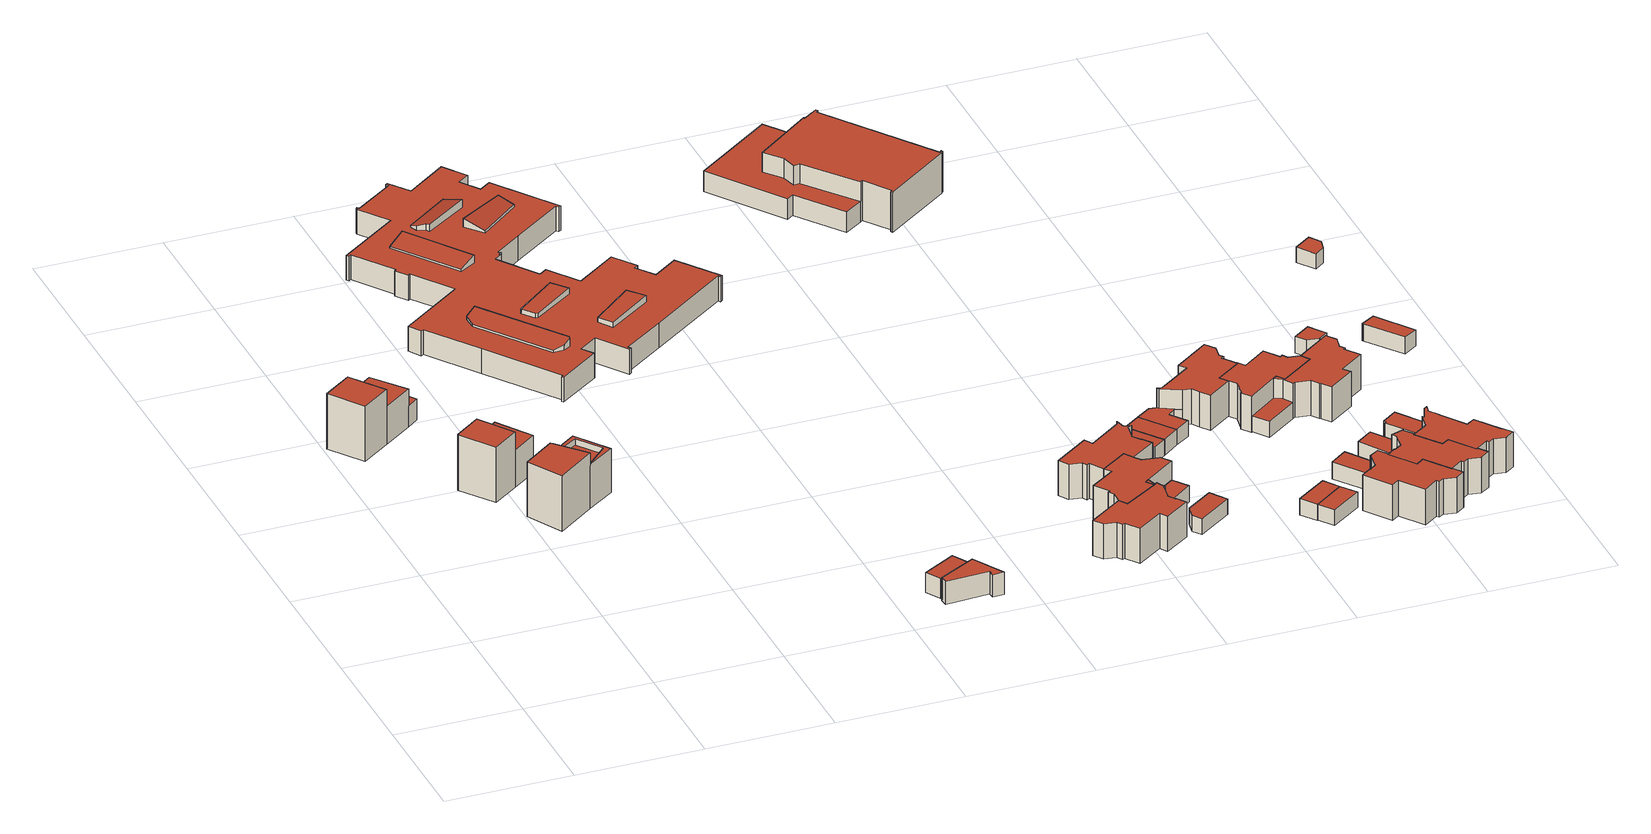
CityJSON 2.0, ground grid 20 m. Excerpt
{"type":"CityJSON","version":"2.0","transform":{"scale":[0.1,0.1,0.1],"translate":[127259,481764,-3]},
"CityObjects":{
"building1":{"type":"Building","attributes":{"b3_dak_type":"multiple horizontal","b3_h_dak_50p":3.71,"b3_h_dak_70p":6.5,"b3_h_dak_max":6.76,"b3_h_dak_min":0.67,"b3_h_maaiveld":-2.59,"b3_kas_warenhuis":false,"b3_mutatie_ahn3_ahn4":false,"b3_reconstructie_onvolledig":false,"b3_rmse_lod12":2.98,"b3_rmse_lod13":1.81,"b3_rmse_lod22":0.0615,"b3_val3dity_lod12":"[]","b3_val3dity_lod13":"[]","b3_val3dity_lod22":"[]","b3_volume_lod12":808.24,"b3_volume_lod13":720.87,"b3_volume_lod22":617.93,"geconstateerd":false,"oorspronkelijkbouwjaar":2018,"status":"Pand in gebruik"},"children":["building1-1"]},
"building1-1":{"type":"BuildingPart","parents":["building1"],"geometry":[{"type":"Solid","lod":"2.2","boundaries":[[[[0,1,2,3,4,5,6,7]],[[8,9,4,3,10]],[[11,2,1,12,13]],[[13,12,9,8]],[[14,7,6,15]],[[10,3,2,11]],[[16,0,7,14]],[[17,18,5,4,9]],[[15,6,5,18]],[[12,1,0,16,19]],[[19,16,18,17]],[[10,11,13,8]],[[18,16,14,15]],[[19,17,9,12]]]],"semantics":{"surfaces":[{"type":"GroundSurface"},{"type":"WallSurface","on_footprint_edge":true},{"type":"WallSurface","on_footprint_edge":false},{"type":"RoofSurface"}],"values":[[0,1,1,2,1,1,1,1,1,1,2,3,3,3]]}}]},
"building2":{"type":"Building","attributes":{"b3_dak_type":"multiple horizontal","b3_h_dak_50p":6.6,"b3_h_dak_70p":6.64,"b3_h_dak_max":6.81,"b3_h_dak_min":3.57,"b3_h_maaiveld":-2.54,"b3_kas_warenhuis":false,"b3_mutatie_ahn3_ahn4":false,"b3_reconstructie_onvolledig":false,"b3_rmse_lod12":1.99,"b3_rmse_lod13":1.99,"b3_rmse_lod22":0.0749,"b3_val3dity_lod12":"[]","b3_val3dity_lod13":"[]","b3_val3dity_lod22":"[]","b3_volume_lod12":595.3,"b3_volume_lod13":595.3,"b3_volume_lod22":503.72,"geconstateerd":false,"oorspronkelijkbouwjaar":2019,"status":"Pand in gebruik"},"children":["building2-1"]},
"building2-1":{"type":"BuildingPart","parents":["building2"],"geometry":[{"type":"Solid","lod":"2.2","boundaries":[[[[20,21,22,23,24,25,26,27]],[[28,27,26,29]],[[29,26,25,30]],[[31,21,20,32,33]],[[32,20,27,28]],[[33,32,30,34]],[[35,22,21,31]],[[36,23,22,35]],[[37,24,23,36]],[[34,30,25,24,37]],[[30,32,28,29]],[[34,37,36,35,31,33]]]],"semantics":{"surfaces":[{"type":"GroundSurface"},{"type":"WallSurface","on_footprint_edge":true},{"type":"WallSurface","on_footprint_edge":false},{"type":"RoofSurface"}],"values":[[0,1,1,1,1,2,1,1,1,1,3,3]]}}]},
"building3":{"type":"Building","attributes":{"b3_dak_type":"multiple horizontal","b3_h_dak_50p":6.58,"b3_h_dak_70p":6.62,"b3_h_dak_max":6.91,"b3_h_dak_min":3.63,"b3_h_maaiveld":-2.47,"b3_kas_warenhuis":false,"b3_mutatie_ahn3_ahn4":false,"b3_reconstructie_onvolledig":false,"b3_rmse_lod12":1.85,"b3_rmse_lod13":1.85,"b3_rmse_lod22":0.0744,"b3_val3dity_lod12":"[]","b3_val3dity_lod13":"[]","b3_val3dity_lod22":"[]","b3_volume_lod12":742.14,"b3_volume_lod13":742.14,"b3_volume_lod22":648.28,"geconstateerd":false,"oorspronkelijkbouwjaar":2019,"status":"Pand in gebruik"},"children":["building3-1"]},
"building3-1":{"type":"BuildingPart","parents":["building3"],"geometry":[{"type":"Solid","lod":"2.2","boundaries":[[[[38,39,40,41,42,43]],[[44,41,40,45]],[[46,47,48,49]],[[50,49,48,51,52,53]],[[54,38,43,55]],[[56,42,41,44]],[[55,43,42,56,57]],[[45,40,39,58]],[[59,58,39,38,54]],[[57,56,49,50]],[[52,51,60,61]],[[53,52,58,59]],[[62,63,47,46]],[[61,60,63,62]],[[61,62,46,49,56,44,45,58,52]],[[53,59,54,55,57,50]],[[63,60,51,48,47]]]],"semantics":{"surfaces":[{"type":"GroundSurface"},{"type":"WallSurface","on_footprint_edge":true},{"type":"WallSurface","on_footprint_edge":false},{"type":"RoofSurface"}],"values":[[0,1,2,2,1,1,1,1,1,2,2,2,2,2,3,3,3]]}}]},
"building4":{"type":"Building","attributes":{"b3_dak_type":"multiple horizontal","b3_h_dak_50p":0.6,"b3_h_dak_70p":0.61,"b3_h_dak_max":0.69,"b3_h_dak_min":0.35,"b3_h_maaiveld":-2.68,"b3_kas_warenhuis":false,"b3_mutatie_ahn3_ahn4":false,"b3_reconstructie_onvolledig":false,"b3_rmse_lod12":0.0374,"b3_rmse_lod13":0.0374,"b3_rmse_lod22":0.0347,"b3_val3dity_lod12":"[]","b3_val3dity_lod13":"[]","b3_val3dity_lod22":"[]","b3_volume_lod12":56.89,"b3_volume_lod13":56.89,"b3_volume_lod22":56.65,"geconstateerd":false,"oorspronkelijkbouwjaar":2014,"status":"Pand in gebruik"},"children":["building4-1"]},
"building4-1":{"type":"BuildingPart","parents":["building4"],"geometry":[{"type":"Solid","lod":"2.2","boundaries":[[[[64,65,66,67]],[[68,65,64,69]],[[69,64,67,70]],[[71,66,65,68]],[[70,67,66,71]],[[70,71,68,69]]]],"semantics":{"surfaces":[{"type":"GroundSurface"},{"type":"WallSurface","on_footprint_edge":true},{"type":"RoofSurface"}],"values":[[0,1,1,1,1,2]]}}]},
"building5":{"type":"Building","attributes":{"b3_dak_type":"multiple horizontal","b3_h_dak_50p":0.91,"b3_h_dak_70p":0.93,"b3_h_dak_max":1,"b3_h_dak_min":0.83,"b3_h_maaiveld":-2.78,"b3_kas_warenhuis":false,"b3_mutatie_ahn3_ahn4":false,"b3_reconstructie_onvolledig":false,"b3_rmse_lod12":0.036,"b3_rmse_lod13":0.036,"b3_rmse_lod22":0.0228,"b3_val3dity_lod12":"[]","b3_val3dity_lod13":"[]","b3_val3dity_lod22":"[]","b3_volume_lod12":85.39,"b3_volume_lod13":85.39,"b3_volume_lod22":85.1,"geconstateerd":false,"oorspronkelijkbouwjaar":2016,"status":"Pand in gebruik"},"children":["building5-1"]},
"building5-1":{"type":"BuildingPart","parents":["building5"],"geometry":[{"type":"Solid","lod":"2.2","boundaries":[[[[72,73,74,75,76,77]],[[78,73,72,79]],[[79,72,77,80]],[[81,74,73,78]],[[80,77,76,82]],[[82,76,75,83]],[[83,75,74,81]],[[83,81,78,79,80,82]]]],"semantics":{"surfaces":[{"type":"GroundSurface"},{"type":"WallSurface","on_footprint_edge":true},{"type":"RoofSurface"}],"values":[[0,1,1,1,1,1,1,2]]}}]},
"building6":{"type":"Building","attributes":{"b3_dak_type":"slanted","b3_h_dak_50p":1.16,"b3_h_dak_70p":1.3,"b3_h_dak_max":3.61,"b3_h_dak_min":0.95,"b3_h_maaiveld":-2.89,"b3_kas_warenhuis":false,"b3_mutatie_ahn3_ahn4":false,"b3_reconstructie_onvolledig":false,"b3_rmse_lod12":0.341,"b3_rmse_lod13":0.341,"b3_rmse_lod22":0.146,"b3_val3dity_lod12":"[]","b3_val3dity_lod13":"[]","b3_val3dity_lod22":"[]","b3_volume_lod12":5666.25,"b3_volume_lod13":5666.25,"b3_volume_lod22":5656.97,"geconstateerd":false,"oorspronkelijkbouwjaar":1976,"status":"Pand in gebruik"},"children":["building6-1"]},
"building6-1":{"type":"BuildingPart","parents":["building6"],"geometry":[{"type":"Solid","lod":"2.2","boundaries":[[[[84,85,86,87,88,89,90,91,92,93,94,95,96,97,98,99,100,101,102,103,104,105,106,107,108,109,110,111,112,113,114,115,116,117,118,119,120,121,122,123,124,125,126,127,128,129,130,131,132,133,134,135,136,137,138,139,140]],[[141,108,107,142]],[[142,107,106,143]],[[144,109,108,141]],[[143,106,105,145]],[[145,105,104,146]],[[147,132,131,148]],[[149,150,151,152]],[[146,104,103,153]],[[153,103,102,154]],[[155,101,100,156]],[[154,102,101,155]],[[157,158,159,160]],[[160,159,161,162]],[[156,100,99,163]],[[164,98,97,165]],[[163,99,98,164]],[[165,97,96,166]],[[166,96,95,167]],[[168,169,170,171]],[[167,95,94,172]],[[172,94,93,173]],[[174,175,176,177]],[[178,89,88,179]],[[180,90,89,178]],[[162,161,181,182]],[[183,92,91,184]],[[179,88,87,185]],[[185,87,86,186]],[[187,85,84,188]],[[186,86,85,187]],[[189,190,191,192]],[[188,84,140,193]],[[193,140,139,194]],[[194,139,138,195]],[[184,91,90,180]],[[196,134,133,197]],[[198,199,200,201]],[[202,121,120,203]],[[204,125,124,205]],[[197,133,132,147]],[[206,129,128,207]],[[207,128,127,208]],[[182,181,209,210]],[[208,127,126,211]],[[212,122,121,202]],[[205,124,123,213]],[[213,123,122,212]],[[214,119,118,215]],[[203,120,119,214]],[[216,217,218,219]],[[220,221,217,216]],[[222,117,116,223]],[[215,118,117,222]],[[224,115,114,225]],[[223,116,115,224]],[[226,111,110,227]],[[228,112,111,226]],[[225,114,113,229]],[[229,113,112,228]],[[152,151,169,168]],[[192,191,230,231]],[[227,110,109,144]],[[173,93,92,183]],[[232,130,129,206]],[[210,209,233,234]],[[235,236,237,238]],[[201,200,236,235]],[[219,218,239,240]],[[240,239,221,220]],[[241,242,190,189]],[[171,170,150,149]],[[243,244,245,246]],[[247,137,136,248]],[[177,176,249,250]],[[148,131,130,232]],[[251,252,253,254]],[[211,126,125,204]],[[250,249,252,251]],[[238,237,255,256]],[[234,233,158,157]],[[231,230,242,241]],[[195,138,137,247]],[[256,255,199,198]],[[246,245,175,174]],[[257,135,134,196]],[[248,136,135,257]],[[254,253,244,243]],[[240,220,216,219]],[[171,149,152,168]],[[234,157,160,162,182,210]],[[231,241,189,192]],[[256,198,201,235,238]],[[248,257,196,197,147,148,232,206,207,208,211,204,205,213,212,202,203,214,215,222,223,224,225,229,228,226,227,144,141,142,143,145,146,153,154,155,156,163,164,165,166,167,172,173,183,184,180,178,179,185,186,187,188,193,194,195,247],[159,158,233,209,181,161],[150,170,169,151],[242,230,191,190],[218,217,221,239],[237,236,200,199,255],[244,253,252,249,176,175,245]],[[254,243,246,174,177,250,251]]]],"semantics":{"surfaces":[{"type":"GroundSurface"},{"type":"WallSurface","on_footprint_edge":true},{"type":"WallSurface","on_footprint_edge":false},{"type":"RoofSurface"}],"values":[[0,1,1,1,1,1,1,2,1,1,1,1,2,2,1,1,1,1,1,2,1,1,2,1,1,2,1,1,1,1,1,2,1,1,1,1,1,2,1,1,1,1,1,2,1,1,1,1,1,1,2,2,1,1,1,1,1,1,1,1,2,2,1,1,1,2,2,2,2,2,2,2,2,1,2,1,2,1,2,2,2,2,1,2,2,1,1,2,3,3,3,3,3,3,3]]}}]},
"building7":{"type":"Building","attributes":{"b3_dak_type":"multiple horizontal","b3_h_dak_50p":2.97,"b3_h_dak_70p":2.99,"b3_h_dak_max":3.91,"b3_h_dak_min":-0.29,"b3_h_maaiveld":-2.81,"b3_kas_warenhuis":false,"b3_mutatie_ahn3_ahn4":false,"b3_reconstructie_onvolledig":false,"b3_rmse_lod12":1.39,"b3_rmse_lod13":0.0896,"b3_rmse_lod22":0.0899,"b3_val3dity_lod12":"[]","b3_val3dity_lod13":"[]","b3_val3dity_lod22":"[]","b3_volume_lod12":560.81,"b3_volume_lod13":501.48,"b3_volume_lod22":500.86,"geconstateerd":false,"oorspronkelijkbouwjaar":1978,"status":"Pand in gebruik"},"children":["building7-1"]},
"building7-1":{"type":"BuildingPart","parents":["building7"],"geometry":[{"type":"Solid","lod":"2.2","boundaries":[[[[258,259,260,261,262,263,264,265,266,267,268,269,270,271,272,273,274,275,276,277,278]],[[279,280,281,282]],[[283,284,280,279]],[[285,261,260,286]],[[287,265,264,288]],[[288,264,263,289]],[[290,259,258,291,292]],[[293,278,277,294]],[[295,274,273,296]],[[297,275,274,295]],[[286,260,259,290]],[[296,273,272,298]],[[299,270,269,300]],[[301,271,270,299]],[[282,281,276,275,297]],[[298,272,271,301]],[[302,268,267,303]],[[300,269,268,302]],[[304,266,265,287]],[[303,267,266,304]],[[289,263,262,305]],[[305,262,261,285]],[[294,277,276,281]],[[291,258,278,293]],[[292,291,284,283]],[[292,283,279,282,297,295,296,298,301,299,300,302,303,304,287,288,289,305,285,286,290]],[[284,291,293,294,281,280]]]],"semantics":{"surfaces":[{"type":"GroundSurface"},{"type":"WallSurface","on_footprint_edge":false},{"type":"WallSurface","on_footprint_edge":true},{"type":"RoofSurface"}],"values":[[0,1,1,2,2,2,2,2,2,2,2,2,2,2,2,2,2,2,2,2,2,2,2,2,1,3,3]]}}]},
"building8":{"type":"Building","attributes":{"b3_dak_type":"multiple horizontal","b3_h_dak_50p":2.97,"b3_h_dak_70p":2.99,"b3_h_dak_max":3.89,"b3_h_dak_min":-0.21,"b3_h_maaiveld":-2.8,"b3_kas_warenhuis":false,"b3_mutatie_ahn3_ahn4":false,"b3_reconstructie_onvolledig":false,"b3_rmse_lod12":0.454,"b3_rmse_lod13":0.454,"b3_rmse_lod22":0.452,"b3_val3dity_lod12":"[]","b3_val3dity_lod13":"[]","b3_val3dity_lod22":"[]","b3_volume_lod12":456.31,"b3_volume_lod13":456.31,"b3_volume_lod22":455.76,"geconstateerd":false,"oorspronkelijkbouwjaar":1978,"status":"Pand in gebruik"},"children":["building8-1"]},
"building8-1":{"type":"BuildingPart","parents":["building8"],"geometry":[{"type":"Solid","lod":"2.2","boundaries":[[[[274,273,272,306,307,308,309,310,311,312,313,314,315,316,277,275]],[[317,307,306,318]],[[319,308,307,317]],[[320,316,315,321]],[[321,315,314,322]],[[323,313,312,324]],[[322,314,313,323]],[[325,311,310,326]],[[324,312,311,325]],[[327,309,308,319]],[[326,310,309,327]],[[296,273,274,295]],[[295,274,275,297]],[[298,272,273,296]],[[318,306,272,298]],[[297,275,277,328]],[[328,277,316,320]],[[328,320,321,322,323,324,325,326,327,319,317,318,298,296,295,297]]]],"semantics":{"surfaces":[{"type":"GroundSurface"},{"type":"WallSurface","on_footprint_edge":true},{"type":"RoofSurface"}],"values":[[0,1,1,1,1,1,1,1,1,1,1,1,1,1,1,1,1,2]]}}]},
"building9":{"type":"Building","attributes":{"b3_dak_type":"multiple horizontal","b3_h_dak_50p":2.92,"b3_h_dak_70p":2.95,"b3_h_dak_max":3.92,"b3_h_dak_min":-0.26,"b3_h_maaiveld":-2.81,"b3_kas_warenhuis":false,"b3_mutatie_ahn3_ahn4":false,"b3_reconstructie_onvolledig":false,"b3_rmse_lod12":1.52,"b3_rmse_lod13":0.112,"b3_rmse_lod22":0.112,"b3_val3dity_lod12":"[]","b3_val3dity_lod13":"[]","b3_val3dity_lod22":"[]","b3_volume_lod12":584.38,"b3_volume_lod13":516.29,"b3_volume_lod22":516.01,"geconstateerd":false,"oorspronkelijkbouwjaar":1978,"status":"Pand in gebruik"},"children":["building9-1"]},
"building9-1":{"type":"BuildingPart","parents":["building9"],"geometry":[{"type":"Solid","lod":"2.2","boundaries":[[[[329,330,331,332,333,334,313,312,311,335,336,337,338,339,340,341,342,343,344,345,346,347,348,349,350]],[[351,345,344,352]],[[353,334,333,354]],[[355,339,338,356]],[[356,338,337,357]],[[358,359,360,361]],[[362,346,345,351]],[[352,344,343,363]],[[361,360,363,364]],[[365,342,341,366]],[[366,341,340,367]],[[367,340,339,355]],[[357,337,336,368]],[[368,336,335,369]],[[369,335,311,325]],[[325,311,312,370]],[[370,312,313,371]],[[371,313,334,353]],[[354,333,332,372]],[[373,347,346,362]],[[374,350,349,375]],[[376,329,350,374]],[[372,332,331,377]],[[364,363,343,342,365]],[[378,348,347,373]],[[375,349,348,378]],[[377,331,330,379]],[[380,376,359,358]],[[379,330,329,376,380]],[[359,376,374,375,378,373,362,351,352,363,360]],[[379,380,358,361,364,365,366,367,355,356,357,368,369,325,370,371,353,354,372,377]]]],"semantics":{"surfaces":[{"type":"GroundSurface"},{"type":"WallSurface","on_footprint_edge":true},{"type":"WallSurface","on_footprint_edge":false},{"type":"RoofSurface"}],"values":[[0,1,1,1,1,2,1,1,2,1,1,1,1,1,1,1,1,1,1,1,1,1,1,1,1,1,1,2,1,3,3]]}}]},
"building10":{"type":"Building","attributes":{"b3_dak_type":"multiple horizontal","b3_h_dak_50p":-0.2,"b3_h_dak_70p":-0.18,"b3_h_dak_max":-0.05,"b3_h_dak_min":-0.35,"b3_h_maaiveld":-2.84,"b3_kas_warenhuis":false,"b3_mutatie_ahn3_ahn4":false,"b3_reconstructie_onvolledig":false,"b3_rmse_lod12":0.0412,"b3_rmse_lod13":0.0412,"b3_rmse_lod22":0.0384,"b3_val3dity_lod12":"[]","b3_val3dity_lod13":"[]","b3_val3dity_lod22":"[]","b3_volume_lod12":53.79,"b3_volume_lod13":53.79,"b3_volume_lod22":53.63,"geconstateerd":false,"oorspronkelijkbouwjaar":1978,"status":"Pand in gebruik"},"children":["building10-1"]},
"building10-1":{"type":"BuildingPart","parents":["building10"],"geometry":[{"type":"Solid","lod":"2.2","boundaries":[[[[381,382,383,384,385]],[[386,382,381,387]],[[387,381,385,388]],[[389,383,382,386]],[[390,384,383,389]],[[388,385,384,390]],[[388,390,389,386,387]]]],"semantics":{"surfaces":[{"type":"GroundSurface"},{"type":"WallSurface","on_footprint_edge":true},{"type":"RoofSurface"}],"values":[[0,1,1,1,1,1,2]]}}]},
"building11":{"type":"Building","attributes":{"b3_dak_type":"multiple horizontal","b3_h_dak_50p":-0.18,"b3_h_dak_70p":-0.17,"b3_h_dak_max":-0.02,"b3_h_dak_min":-0.23,"b3_h_maaiveld":-2.83,"b3_kas_warenhuis":false,"b3_mutatie_ahn3_ahn4":false,"b3_reconstructie_onvolledig":false,"b3_rmse_lod12":0.031,"b3_rmse_lod13":0.031,"b3_rmse_lod22":0.0304,"b3_val3dity_lod12":"[]","b3_val3dity_lod13":"[]","b3_val3dity_lod22":"[]","b3_volume_lod12":58.69,"b3_volume_lod13":58.69,"b3_volume_lod22":58.63,"geconstateerd":false,"oorspronkelijkbouwjaar":1978,"status":"Pand in gebruik"},"children":["building11-1"]},
"building11-1":{"type":"BuildingPart","parents":["building11"],"geometry":[{"type":"Solid","lod":"2.2","boundaries":[[[[391,346,345,392]],[[362,346,391,393]],[[393,391,392,394]],[[351,345,346,362]],[[394,392,345,351]],[[394,351,362,393]]]],"semantics":{"surfaces":[{"type":"GroundSurface"},{"type":"WallSurface","on_footprint_edge":true},{"type":"RoofSurface"}],"values":[[0,1,1,1,1,2]]}}]},
"building12":{"type":"Building","attributes":{"b3_dak_type":"multiple horizontal","b3_h_dak_50p":3.82,"b3_h_dak_70p":3.87,"b3_h_dak_max":4.89,"b3_h_dak_min":0.35,"b3_h_maaiveld":-2.83,"b3_kas_warenhuis":false,"b3_mutatie_ahn3_ahn4":false,"b3_reconstructie_onvolledig":false,"b3_rmse_lod12":1.99,"b3_rmse_lod13":0.0722,"b3_rmse_lod22":0.0671,"b3_val3dity_lod12":"[]","b3_val3dity_lod13":"[]","b3_val3dity_lod22":"[]","b3_volume_lod12":3089.29,"b3_volume_lod13":2531.58,"b3_volume_lod22":2521.75,"geconstateerd":false,"oorspronkelijkbouwjaar":1976,"status":"Pand in gebruik"},"children":["building12-1"]},
"building12-1":{"type":"BuildingPart","parents":["building12"],"geometry":[{"type":"Solid","lod":"2.2","boundaries":[[[[395,396,397,398,399,400,401,402,403,404,405,406,407,408,409,410,411,412,413,414,415]],[[416,398,397,417]],[[418,399,398,416]],[[417,397,396,419]],[[420,415,414,421]],[[422,412,411,423]],[[421,414,413,424]],[[425,395,415,420,426]],[[426,420,427,428]],[[424,413,412,422]],[[428,427,429,430]],[[423,411,410,431]],[[432,433,434,435]],[[435,434,409,408,436]],[[436,408,407,437]],[[437,407,406,438]],[[439,400,399,418]],[[438,406,405,440]],[[440,405,404,441]],[[442,403,402,443]],[[444,401,400,439]],[[431,410,409,434]],[[443,402,401,444]],[[445,446,433,432]],[[430,429,446,445]],[[441,404,403,442]],[[419,396,395,425]],[[446,429,427,420,421,424,422,423,431,434,433]],[[419,425,426,428,430,445,432,435,436,437,438,440,441,442,443,444,439,418,416,417]]]],"semantics":{"surfaces":[{"type":"GroundSurface"},{"type":"WallSurface","on_footprint_edge":true},{"type":"WallSurface","on_footprint_edge":false},{"type":"RoofSurface"}],"values":[[0,1,1,1,1,1,1,1,2,1,2,1,2,1,1,1,1,1,1,1,1,1,1,2,2,1,1,3,3]]}}]},
"building13":{"type":"Building","attributes":{"b3_dak_type":"multiple horizontal","b3_h_dak_50p":-0.19,"b3_h_dak_70p":-0.18,"b3_h_dak_max":0,"b3_h_dak_min":-0.28,"b3_h_maaiveld":-2.87,"b3_kas_warenhuis":false,"b3_mutatie_ahn3_ahn4":false,"b3_reconstructie_onvolledig":false,"b3_rmse_lod12":0.042,"b3_rmse_lod13":0.042,"b3_rmse_lod22":0.0404,"b3_val3dity_lod12":"[]","b3_val3dity_lod13":"[]","b3_val3dity_lod22":"[]","b3_volume_lod12":48.15,"b3_volume_lod13":48.15,"b3_volume_lod22":48.1,"geconstateerd":false,"oorspronkelijkbouwjaar":1978,"status":"Pand in gebruik"},"children":["building13-1"]},
"building13-1":{"type":"BuildingPart","parents":["building13"],"geometry":[{"type":"Solid","lod":"2.2","boundaries":[[[[447,448,449,450]],[[451,448,447,452]],[[453,449,448,451]],[[452,447,450,454]],[[454,450,449,453]],[[454,453,451,452]]]],"semantics":{"surfaces":[{"type":"GroundSurface"},{"type":"WallSurface","on_footprint_edge":true},{"type":"RoofSurface"}],"values":[[0,1,1,1,1,2]]}}]},
"building14":{"type":"Building","attributes":{"b3_dak_type":"multiple horizontal","b3_h_dak_50p":-0.2,"b3_h_dak_70p":-0.19,"b3_h_dak_max":-0.06,"b3_h_dak_min":-0.26,"b3_h_maaiveld":-2.83,"b3_kas_warenhuis":false,"b3_mutatie_ahn3_ahn4":false,"b3_reconstructie_onvolledig":false,"b3_rmse_lod12":0.03,"b3_rmse_lod13":0.03,"b3_rmse_lod22":0.0295,"b3_val3dity_lod12":"[]","b3_val3dity_lod13":"[]","b3_val3dity_lod22":"[]","b3_volume_lod12":47.64,"b3_volume_lod13":47.64,"b3_volume_lod22":47.57,"geconstateerd":false,"oorspronkelijkbouwjaar":1978,"status":"Pand in gebruik"},"children":["building14-1"]},
"building14-1":{"type":"BuildingPart","parents":["building14"],"geometry":[{"type":"Solid","lod":"2.2","boundaries":[[[[455,456,457,458]],[[453,456,455,459]],[[459,455,458,460]],[[451,457,456,453]],[[460,458,457,451]],[[460,451,453,459]]]],"semantics":{"surfaces":[{"type":"GroundSurface"},{"type":"WallSurface","on_footprint_edge":true},{"type":"RoofSurface"}],"values":[[0,1,1,1,1,2]]}}]},
"building15":{"type":"Building","attributes":{"b3_dak_type":"multiple horizontal","b3_h_dak_50p":2.96,"b3_h_dak_70p":2.98,"b3_h_dak_max":4.04,"b3_h_dak_min":-0.25,"b3_h_maaiveld":-2.82,"b3_kas_warenhuis":false,"b3_mutatie_ahn3_ahn4":false,"b3_reconstructie_onvolledig":false,"b3_rmse_lod12":1.48,"b3_rmse_lod13":0.0991,"b3_rmse_lod22":0.0991,"b3_val3dity_lod12":"[]","b3_val3dity_lod13":"[]","b3_val3dity_lod22":"[]","b3_volume_lod12":585.95,"b3_volume_lod13":513.86,"b3_volume_lod22":513.02,"geconstateerd":false,"oorspronkelijkbouwjaar":1978,"status":"Pand in gebruik"},"children":["building15-1"]},
"building15-1":{"type":"BuildingPart","parents":["building15"],"geometry":[{"type":"Solid","lod":"2.2","boundaries":[[[[392,461,462,463,464,465,466,467,468,469,470,471,472,473,474,475,476,477,478,479,480,481,482,483,391]],[[484,475,474,485]],[[486,461,392,394]],[[487,469,468,488]],[[489,470,469,487]],[[490,479,478,491]],[[491,478,477,492]],[[492,477,476,493]],[[494,483,482,495]],[[493,476,475,484]],[[496,465,464,497]],[[498,473,472,499]],[[499,472,471,500]],[[500,471,470,489]],[[501,467,466,502]],[[488,468,467,501]],[[502,466,465,496]],[[497,464,463,503]],[[504,462,461,486]],[[394,392,391,393]],[[393,391,483,494]],[[505,506,480,479,490]],[[485,474,473,498]],[[507,481,480,506]],[[495,482,481,507]],[[508,504,509,510]],[[503,463,462,504,508]],[[510,509,506,505]],[[510,505,490,491,492,493,484,485,498,499,500,489,487,488,501,502,496,497,503,508]],[[506,509,504,486,394,393,494,495,507]]]],"semantics":{"surfaces":[{"type":"GroundSurface"},{"type":"WallSurface","on_footprint_edge":true},{"type":"WallSurface","on_footprint_edge":false},{"type":"RoofSurface"}],"values":[[0,1,1,1,1,1,1,1,1,1,1,1,1,1,1,1,1,1,1,1,1,1,1,1,1,2,1,2,3,3]]}}]},
"building16":{"type":"Building","attributes":{"b3_dak_type":"multiple horizontal","b3_h_dak_50p":2.97,"b3_h_dak_70p":2.99,"b3_h_dak_max":3.87,"b3_h_dak_min":-0.18,"b3_h_maaiveld":-2.87,"b3_kas_warenhuis":false,"b3_mutatie_ahn3_ahn4":false,"b3_reconstructie_onvolledig":false,"b3_rmse_lod12":1.39,"b3_rmse_lod13":0.105,"b3_rmse_lod22":0.105,"b3_val3dity_lod12":"[]","b3_val3dity_lod13":"[]","b3_val3dity_lod22":"[]","b3_volume_lod12":574.79,"b3_volume_lod13":511.79,"b3_volume_lod22":511,"geconstateerd":false,"oorspronkelijkbouwjaar":1978,"status":"Pand in gebruik"},"children":["building16-1"]},
"building16-1":{"type":"BuildingPart","parents":["building16"],"geometry":[{"type":"Solid","lod":"2.2","boundaries":[[[[511,512,513,514,515,516,517,518,519,520,521,522,523,524,525,526,527,528,529,530,531,532,533,534,535]],[[536,524,523,537]],[[538,525,524,536]],[[539,540,534,533,541]],[[541,533,532,542]],[[543,512,511,544]],[[544,511,535,545]],[[542,532,531,546]],[[546,531,530,547]],[[547,530,529,548]],[[549,550,540,539]],[[551,528,527,552]],[[548,529,528,551]],[[537,523,522,553]],[[554,526,525,538]],[[552,527,526,554]],[[555,516,515,556]],[[557,521,520,558]],[[558,520,519,559]],[[553,522,521,557]],[[559,519,518,560]],[[560,518,517,561]],[[561,517,516,555]],[[545,535,534,540]],[[550,514,513,562]],[[556,515,514,550,549]],[[562,513,512,543]],[[556,549,539,541,542,546,547,548,551,552,554,538,536,537,553,557,558,559,560,561,555]],[[562,543,544,545,540,550]]]],"semantics":{"surfaces":[{"type":"GroundSurface"},{"type":"WallSurface","on_footprint_edge":true},{"type":"WallSurface","on_footprint_edge":false},{"type":"RoofSurface"}],"values":[[0,1,1,1,1,1,1,1,1,1,2,1,1,1,1,1,1,1,1,1,1,1,1,1,1,1,1,3,3]]}}]},
"building17":{"type":"Building","attributes":{"b3_dak_type":"multiple horizontal","b3_h_dak_50p":2.98,"b3_h_dak_70p":2.99,"b3_h_dak_max":3.87,"b3_h_dak_min":2.88,"b3_h_maaiveld":-2.86,"b3_kas_warenhuis":false,"b3_mutatie_ahn3_ahn4":false,"b3_reconstructie_onvolledig":false,"b3_rmse_lod12":0.103,"b3_rmse_lod13":0.103,"b3_rmse_lod22":0.103,"b3_val3dity_lod12":"[]","b3_val3dity_lod13":"[]","b3_val3dity_lod22":"[]","b3_volume_lod12":442.96,"b3_volume_lod13":442.96,"b3_volume_lod22":442.37,"geconstateerd":false,"oorspronkelijkbouwjaar":1978,"status":"Pand in gebruik"},"children":["building17-1"]},
"building17-1":{"type":"BuildingPart","parents":["building17"],"geometry":[{"type":"Solid","lod":"2.2","boundaries":[[[[563,564,565,566,567,568,569,570,571,572,573,574,575,576,577]],[[485,563,577,578]],[[579,576,575,580]],[[578,577,576,579]],[[580,575,574,581]],[[582,571,570,583]],[[583,570,569,584]],[[581,574,573,585]],[[586,572,571,582]],[[585,573,572,586]],[[584,569,568,587]],[[587,568,567,588]],[[588,567,566,589]],[[589,566,565,590]],[[590,565,564,498]],[[498,564,563,485]],[[498,485,578,579,580,581,585,586,582,583,584,587,588,589,590]]]],"semantics":{"surfaces":[{"type":"GroundSurface"},{"type":"WallSurface","on_footprint_edge":true},{"type":"RoofSurface"}],"values":[[0,1,1,1,1,1,1,1,1,1,1,1,1,1,1,1,2]]}}]},
"building18":{"type":"Building","attributes":{"b3_dak_type":"multiple horizontal","b3_h_dak_50p":2.96,"b3_h_dak_70p":2.98,"b3_h_dak_max":3.89,"b3_h_dak_min":-0.26,"b3_h_maaiveld":-2.83,"b3_kas_warenhuis":false,"b3_mutatie_ahn3_ahn4":false,"b3_reconstructie_onvolledig":false,"b3_rmse_lod12":1.4,"b3_rmse_lod13":0.168,"b3_rmse_lod22":0.169,"b3_val3dity_lod12":"[]","b3_val3dity_lod13":"[]","b3_val3dity_lod22":"[]","b3_volume_lod12":572.98,"b3_volume_lod13":512.14,"b3_volume_lod22":511.59,"geconstateerd":false,"oorspronkelijkbouwjaar":1978,"status":"Pand in gebruik"},"children":["building18-1"]},
"building18-1":{"type":"BuildingPart","parents":["building18"],"geometry":[{"type":"Solid","lod":"2.2","boundaries":[[[[591,592,593,594,595,596,597,598,599,600,601,602,603,604,605,606,607,608,609,610,611]],[[612,609,608,613]],[[613,608,607,614]],[[615,616,611,610,617]],[[617,610,609,612]],[[614,607,606,618]],[[618,606,605,619]],[[619,605,604,620]],[[583,597,596,582]],[[620,604,603,621]],[[621,603,602,622]],[[622,602,601,623]],[[623,601,600,624]],[[624,600,599,625]],[[625,599,598,626]],[[626,598,597,583]],[[582,596,595,586]],[[586,595,594,585]],[[627,592,591,628]],[[629,593,592,627]],[[628,591,611,616]],[[630,629,631,632]],[[585,594,593,629,630]],[[632,631,616,615]],[[632,615,617,612,613,614,618,619,620,621,622,623,624,625,626,583,582,586,585,630]],[[616,631,629,627,628]]]],"semantics":{"surfaces":[{"type":"GroundSurface"},{"type":"WallSurface","on_footprint_edge":true},{"type":"WallSurface","on_footprint_edge":false},{"type":"RoofSurface"}],"values":[[0,1,1,1,1,1,1,1,1,1,1,1,1,1,1,1,1,1,1,1,1,2,1,2,3,3]]}}]},
"building19":{"type":"Building","attributes":{"b3_dak_type":"multiple horizontal","b3_h_dak_50p":2.97,"b3_h_dak_70p":2.99,"b3_h_dak_max":3.89,"b3_h_dak_min":-0.22,"b3_h_maaiveld":-2.86,"b3_kas_warenhuis":false,"b3_mutatie_ahn3_ahn4":false,"b3_reconstructie_onvolledig":false,"b3_rmse_lod12":1.41,"b3_rmse_lod13":0.107,"b3_rmse_lod22":0.107,"b3_val3dity_lod12":"[]","b3_val3dity_lod13":"[]","b3_val3dity_lod22":"[]","b3_volume_lod12":563.23,"b3_volume_lod13":501.53,"b3_volume_lod22":500.66,"geconstateerd":false,"oorspronkelijkbouwjaar":1978,"status":"Pand in gebruik"},"children":["building19-1"]},
"building19-1":{"type":"BuildingPart","parents":["building19"],"geometry":[{"type":"Solid","lod":"2.2","boundaries":[[[[633,634,635,636,637,638,639,640,641,642,643,644,645,646,647,519,518,517,516,648,649,650,651,652,653]],[[654,646,645,655]],[[656,647,646,654]],[[657,658,652,651,659]],[[659,651,650,660]],[[661,634,633,662]],[[662,633,653,663]],[[561,517,518,560]],[[660,650,649,664]],[[664,649,648,665]],[[665,648,516,555]],[[555,516,517,561]],[[655,645,644,666]],[[559,519,647,656]],[[560,518,519,559]],[[667,638,637,668]],[[669,643,642,670]],[[670,642,641,671]],[[666,644,643,669]],[[671,641,640,672]],[[672,640,639,673]],[[673,639,638,667]],[[674,675,658,657]],[[663,653,652,658]],[[676,636,635,675,674]],[[668,637,636,676]],[[675,635,634,661]],[[668,676,674,657,659,660,664,665,555,561,560,559,656,654,655,666,669,670,671,672,673,667]],[[675,661,662,663,658]]]],"semantics":{"surfaces":[{"type":"GroundSurface"},{"type":"WallSurface","on_footprint_edge":true},{"type":"WallSurface","on_footprint_edge":false},{"type":"RoofSurface"}],"values":[[0,1,1,1,1,1,1,1,1,1,1,1,1,1,1,1,1,1,1,1,1,1,2,1,1,1,1,3,3]]}}]},
"building20":{"type":"Building","attributes":{"b3_dak_type":"multiple horizontal","b3_h_dak_50p":2.97,"b3_h_dak_70p":2.99,"b3_h_dak_max":4.16,"b3_h_dak_min":-0.22,"b3_h_maaiveld":-2.82,"b3_kas_warenhuis":false,"b3_mutatie_ahn3_ahn4":false,"b3_reconstructie_onvolledig":false,"b3_rmse_lod12":1.44,"b3_rmse_lod13":0.101,"b3_rmse_lod22":0.101,"b3_val3dity_lod12":"[]","b3_val3dity_lod13":"[]","b3_val3dity_lod22":"[]","b3_volume_lod12":552.37,"b3_volume_lod13":491.24,"b3_volume_lod22":490.41,"geconstateerd":false,"oorspronkelijkbouwjaar":1978,"status":"Pand in gebruik"},"children":["building20-1"]},
"building20-1":{"type":"BuildingPart","parents":["building20"],"geometry":[{"type":"Solid","lod":"2.2","boundaries":[[[[677,678,679,680,681,682,683,684,685,686,687,688,689,690,691,692,693,694,695,696,697,698,699,700,701,702]],[[703,690,689,704]],[[705,691,690,703]],[[706,700,699,707]],[[708,701,700,706]],[[709,702,701,708]],[[673,694,693,672]],[[710,698,697,711]],[[711,697,696,712]],[[712,696,695,667]],[[667,695,694,673]],[[704,689,688,713]],[[671,692,691,705]],[[672,693,692,671]],[[714,681,680,715]],[[716,682,681,714]],[[717,687,686,718]],[[718,686,685,719]],[[713,688,687,717]],[[719,685,684,720]],[[720,684,683,721]],[[721,683,682,716]],[[722,723,707,724]],[[725,726,727,728]],[[715,680,679,726,725]],[[729,678,677,730]],[[726,679,678,729]],[[730,677,702,709]],[[724,707,699,698,710]],[[728,727,723,722]],[[723,727,726,729,730,709,708,706,707]],[[728,722,724,710,711,712,667,673,672,671,705,703,704,713,717,718,719,720,721,716,714,715,725]]]],"semantics":{"surfaces":[{"type":"GroundSurface"},{"type":"WallSurface","on_footprint_edge":true},{"type":"WallSurface","on_footprint_edge":false},{"type":"RoofSurface"}],"values":[[0,1,1,1,1,1,1,1,1,1,1,1,1,1,1,1,1,1,1,1,1,1,2,2,1,1,1,1,1,2,3,3]]}}]},
"building21":{"type":"Building","attributes":{"b3_dak_type":"multiple horizontal","b3_h_dak_50p":-0.2,"b3_h_dak_70p":-0.18,"b3_h_dak_max":-0.05,"b3_h_dak_min":-0.37,"b3_h_maaiveld":-2.86,"b3_kas_warenhuis":false,"b3_mutatie_ahn3_ahn4":false,"b3_reconstructie_onvolledig":false,"b3_rmse_lod12":0.0463,"b3_rmse_lod13":0.0463,"b3_rmse_lod22":0.0457,"b3_val3dity_lod12":"[]","b3_val3dity_lod13":"[]","b3_val3dity_lod22":"[]","b3_volume_lod12":25.71,"b3_volume_lod13":25.71,"b3_volume_lod22":25.7,"geconstateerd":false,"oorspronkelijkbouwjaar":1978,"status":"Pand in gebruik"},"children":["building21-1"]},
"building21-1":{"type":"BuildingPart","parents":["building21"],"geometry":[{"type":"Solid","lod":"2.2","boundaries":[[[[731,732,733,734,735,736]],[[737,732,731,738]],[[739,733,732,737]],[[740,734,733,739]],[[738,731,736,741]],[[741,736,735,742]],[[742,735,734,740]],[[742,740,739,737,738,741]]]],"semantics":{"surfaces":[{"type":"GroundSurface"},{"type":"WallSurface","on_footprint_edge":true},{"type":"RoofSurface"}],"values":[[0,1,1,1,1,1,1,2]]}}]},
"building22":{"type":"Building","attributes":{"b3_dak_type":"multiple horizontal","b3_h_dak_50p":-0.06,"b3_h_dak_70p":-0.04,"b3_h_dak_max":0.17,"b3_h_dak_min":-0.15,"b3_h_maaiveld":-2.81,"b3_kas_warenhuis":false,"b3_mutatie_ahn3_ahn4":false,"b3_reconstructie_onvolledig":false,"b3_rmse_lod12":0.0431,"b3_rmse_lod13":0.0431,"b3_rmse_lod22":0.0318,"b3_val3dity_lod12":"[]","b3_val3dity_lod13":"[]","b3_val3dity_lod22":"[]","b3_volume_lod12":53.74,"b3_volume_lod13":53.74,"b3_volume_lod22":53.49,"geconstateerd":false,"oorspronkelijkbouwjaar":1998,"status":"Pand in gebruik"},"children":["building22-1"]},
"building22-1":{"type":"BuildingPart","parents":["building22"],"geometry":[{"type":"Solid","lod":"2.2","boundaries":[[[[743,744,745,746,747]],[[748,743,747,749]],[[749,747,746,750]],[[750,746,745,751]],[[751,745,744,752]],[[752,744,743,748]],[[752,748,749,750,751]]]],"semantics":{"surfaces":[{"type":"GroundSurface"},{"type":"WallSurface","on_footprint_edge":true},{"type":"RoofSurface"}],"values":[[0,1,1,1,1,1,2]]}}]},
"building23":{"type":"Building","attributes":{"b3_dak_type":"multiple horizontal","b3_h_dak_50p":-0.18,"b3_h_dak_70p":-0.15,"b3_h_dak_max":-0.06,"b3_h_dak_min":-0.28,"b3_h_maaiveld":-2.73,"b3_kas_warenhuis":false,"b3_mutatie_ahn3_ahn4":false,"b3_reconstructie_onvolledig":false,"b3_rmse_lod12":0.0404,"b3_rmse_lod13":0.0404,"b3_rmse_lod22":0.0387,"b3_val3dity_lod12":"[]","b3_val3dity_lod13":"[]","b3_val3dity_lod22":"[]","b3_volume_lod12":26.04,"b3_volume_lod13":26.04,"b3_volume_lod22":25.97,"geconstateerd":false,"oorspronkelijkbouwjaar":1978,"status":"Pand in gebruik"},"children":["building23-1"]},
"building23-1":{"type":"BuildingPart","parents":["building23"],"geometry":[{"type":"Solid","lod":"2.2","boundaries":[[[[753,754,755,756,757]],[[758,754,753,759]],[[760,756,755,761]],[[761,755,754,758]],[[762,757,756,760]],[[759,753,757,762]],[[759,762,760,761,758]]]],"semantics":{"surfaces":[{"type":"GroundSurface"},{"type":"WallSurface","on_footprint_edge":true},{"type":"RoofSurface"}],"values":[[0,1,1,1,1,1,2]]}}]}
},
"vertices":[
[135,788,4],[88,754,4],[42,721,4],[4,773,4],[49,806,4],[95,839,4],[115,854,4],[153,802,4],[49,806,96],[49,806,67],[4,773,96],[42,721,95],[88,754,67],[88,754,95],[153,802,39],[115,854,39],[135,788,38],[95,839,67],[95,839,38],[135,788,67],
[214,574,5],[173,544,5],[135,595,5],[136,596,5],[135,597,5],[176,627,5],[215,655,5],[253,602,5],[253,602,67],[215,655,68],[176,627,67],[173,544,96],[214,574,66],[214,574,97],[176,627,97],[135,595,97],[136,596,97],[135,597,97],
[200,491,5],[250,528,5],[298,563,5],[336,510,5],[292,479,5],[231,434,5],[336,510,78],[298,563,78],[298,487,78],[298,487,67],[291,481,67],[291,481,78],[291,481,97],[253,525,67],[253,525,78],[253,525,96],[200,491,96],[231,434,97],[292,479,78],[292,479,97],[250,528,78],[250,528,96],[298,554,68],[298,554,78],[326,515,78],[326,515,68],
[719,94,3],[666,65,3],[652,89,3],[705,119,3],[666,65,36],[719,94,36],[705,119,36],[652,89,36],
[737,43,2],[736,53,2],[667,49,2],[666,61,2],[726,95,2],[755,44,2],[736,53,39],[737,43,39],[755,44,39],[667,49,40],[726,95,39],[666,61,40],
[270,1125,1],[267,1122,1],[253,1141,1],[256,1144,1],[211,1206,1],[208,1203,1],[205,1207,1],[300,1275,1],[266,1321,1],[267,1322,1],[266,1324,1],[268,1326,1],[271,1323,1],[333,1367,1],[330,1371,1],[333,1373,1],[357,1341,1],[422,1388,1],[448,1352,1],[430,1339,1],[451,1309,1],[469,1322,1],[540,1224,1],[536,1222,1],[533,1225,1],[453,1168,1],[410,1136,1],[413,1133,1],[409,1130,1],[411,1128,1],[399,1119,1],[443,1057,1],[455,1066,1],[490,1018,1],[555,1065,1],[581,1029,1],[575,1024,1],[596,995,1],[635,1023,1],[683,958,1],[679,955,1],[677,959,1],[550,867,1],[485,821,1],[488,817,1],[484,814,1],[450,862,1],[421,841,1],[434,823,1],[368,776,1],[366,779,1],[369,782,1],[288,894,1],[231,973,1],[227,971,1],[214,990,1],[315,1063,1],[533,1225,42],[536,1222,42],[540,1224,42],[453,1168,42],[469,1322,42],[451,1309,42],[434,823,42],[421,841,42],[461,1266,54],[461,1266,42],[389,1220,42],[389,1220,56],[430,1339,42],[448,1352,42],[422,1388,42],[357,1341,42],[319,1247,45],[319,1247,42],[324,1235,42],[324,1235,49],[336,1231,42],[336,1231,52],[333,1373,42],[330,1371,42],[333,1367,42],[271,1323,42],[268,1326,42],[412,1193,45],[412,1193,42],[477,1245,42],[477,1245,46],[266,1324,42],[267,1322,42],[300,956,45],[300,956,42],[380,847,42],[380,847,45],[208,1203,42],[211,1206,42],[205,1207,42],[340,1225,42],[340,1225,54],[266,1321,42],[300,1275,42],[256,1144,42],[253,1141,42],[267,1122,42],[270,1125,42],[341,1105,45],[341,1105,42],[367,1121,42],[367,1121,55],[315,1063,42],[214,990,42],[227,971,42],[366,779,42],[368,776,42],[441,1014,52],[441,1014,42],[377,965,42],[377,965,49],[596,995,42],[575,1024,42],[677,959,42],[679,955,42],[484,814,42],[488,817,42],[485,821,42],[408,1271,42],[408,1271,55],[550,867,42],[635,1023,42],[683,958,42],[581,1029,42],[555,1065,42],[555,929,53],[555,929,42],[534,953,42],[534,953,53],[485,880,50],[485,880,42],[490,1018,42],[455,1066,42],[443,1057,42],[399,1119,42],[413,1133,42],[410,1136,42],[409,1130,42],[411,1128,42],[296,1221,42],[296,1221,55],[450,862,42],[389,1298,42],[389,1298,45],[392,946,49],[392,946,42],[396,945,42],[396,945,49],[470,902,42],[470,902,50],[270,1203,45],[270,1203,42],[315,988,55],[315,988,42],[299,977,42],[299,977,48],[231,973,42],[288,894,42],[397,847,42],[397,847,50],[408,854,54],[408,854,42],[409,859,42],[409,859,55],[461,990,42],[461,990,52],[369,782,42],
[1043,150,2],[1041,149,2],[1037,124,2],[1045,112,2],[1046,113,2],[1056,98,2],[1016,70,2],[1008,82,2],[967,53,2],[952,75,2],[948,73,2],[942,81,2],[923,84,2],[912,99,2],[967,138,2],[976,125,2],[1031,160,2],[1022,172,2],[1028,177,2],[1078,212,2],[1095,188,2],[1032,161,60],[1032,161,28],[1028,177,28],[1028,177,60],[1036,164,60],[1036,164,28],[1045,112,60],[1037,124,60],[1008,82,60],[1016,70,60],[1056,98,60],[1041,149,60],[1043,150,28],[1043,150,60],[1095,188,29],[1078,212,29],[1031,160,60],[976,125,60],[1022,172,60],[967,138,60],[923,84,60],[942,81,60],[912,99,60],[948,73,60],[952,75,60],[967,53,60],[1046,113,60],
[967,157,2],[962,165,2],[965,167,2],[949,190,2],[988,217,2],[980,228,2],[1022,257,2],[1031,243,2],[1039,232,2],[1066,228,2],[1067,228,2],[962,165,60],[967,157,60],[965,167,60],[1067,228,60],[1066,228,60],[1039,232,60],[1031,243,60],[1022,257,60],[980,228,60],[988,217,60],[949,190,60],[1078,212,60],
[1062,328,2],[1055,324,2],[1051,299,2],[1060,287,2],[1061,287,2],[1072,272,2],[966,249,2],[962,246,2],[957,254,2],[938,258,2],[928,273,2],[984,314,2],[992,301,2],[1045,340,2],[1046,346,2],[1048,359,2],[1071,375,2],[1110,322,2],[1090,308,2],[1088,309,2],[1084,306,2],[1066,332,2],[1071,375,28],[1048,359,28],[1072,272,59],[1061,287,59],[928,273,60],[938,258,60],[957,254,60],[1050,331,59],[1050,331,28],[1047,346,28],[1047,346,59],[1110,322,28],[1046,346,28],[1046,346,59],[1045,340,59],[992,301,59],[984,314,59],[962,246,60],[966,249,60],[1022,257,59],[1031,243,59],[1060,287,59],[1090,308,28],[1066,332,28],[1084,306,28],[1062,328,28],[1051,299,59],[1088,309,28],[1055,324,59],[1062,328,59],
[1069,110,2],[1073,131,2],[1115,161,2],[1133,135,2],[1079,96,2],[1073,131,28],[1069,110,28],[1079,96,28],[1115,161,28],[1133,135,28],
[1137,342,2],[1098,395,2],[1137,342,28],[1098,395,28],
[937,1282,2],[960,1298,2],[962,1295,2],[959,1292,2],[982,1260,2],[1081,1123,2],[1085,1126,2],[1086,1123,2],[1082,1120,2],[1083,1119,2],[978,1044,2],[976,1047,2],[979,1050,2],[950,1091,2],[946,1088,2],[917,1067,2],[863,1140,2],[852,1132,2],[769,1249,2],[895,1340,2],[936,1284,2],[959,1292,69],[962,1295,69],[982,1260,69],[960,1298,69],[936,1284,36],[895,1340,36],[852,1132,36],[863,1140,36],[769,1249,36],[937,1282,69],[936,1284,69],[846,1216,36],[846,1216,68],[868,1189,36],[868,1189,68],[917,1067,36],[884,1167,68],[884,1167,36],[946,1088,36],[946,1088,68],[950,1091,68],[979,1050,68],[976,1047,68],[1081,1123,69],[978,1044,68],[1083,1119,69],[1082,1120,69],[1086,1123,69],[1085,1126,69],[874,1165,68],[874,1165,36],
[1278,133,1],[1295,109,1],[1247,74,1],[1229,98,1],[1295,109,28],[1278,133,28],[1247,74,28],[1229,98,28],
[1264,50,2],[1247,74,2],[1295,109,2],[1313,85,2],[1264,50,28],[1313,85,28],
[1121,411,2],[1133,410,2],[1141,409,2],[1193,446,2],[1185,458,2],[1241,499,2],[1252,483,2],[1249,464,2],[1254,457,2],[1250,454,2],[1264,435,2],[1265,435,2],[1267,433,2],[1226,404,2],[1236,391,2],[1197,362,2],[1186,377,2],[1186,378,2],[1178,389,2],[1165,391,2],[1153,394,2],[1142,385,2],[1161,359,2],[1236,391,60],[1226,404,60],[1121,411,28],[1254,457,60],[1249,464,60],[1250,454,60],[1178,389,60],[1186,378,60],[1186,377,60],[1197,362,60],[1161,359,28],[1142,385,28],[1185,458,60],[1193,446,60],[1267,433,60],[1265,435,60],[1264,435,60],[1252,483,60],[1241,499,60],[1141,409,60],[1133,410,28],[1165,391,60],[1165,391,28],[1153,394,28],[1133,410,60],[1135,407,28],[1135,407,60],
[1336,195,1],[1366,152,1],[1363,134,1],[1362,133,1],[1373,118,1],[1372,117,1],[1401,77,1],[1413,86,1],[1442,46,1],[1443,47,1],[1454,32,1],[1439,21,1],[1420,24,1],[1412,19,1],[1409,23,1],[1386,6,1],[1359,44,1],[1347,35,1],[1317,77,1],[1332,88,1],[1333,87,1],[1344,96,1],[1348,121,1],[1347,123,1],[1309,175,1],[1412,19,60],[1420,24,60],[1409,23,60],[1347,123,60],[1347,123,29],[1348,121,60],[1344,96,60],[1366,152,29],[1336,195,29],[1309,175,29],[1333,87,60],[1332,88,60],[1317,77,60],[1362,133,60],[1362,133,29],[1347,35,60],[1359,44,60],[1439,21,60],[1386,6,60],[1372,117,60],[1373,118,60],[1454,32,60],[1443,47,60],[1442,46,60],[1413,86,60],[1401,77,60],[1363,134,29],
[1226,404,1],[1267,433,1],[1274,423,1],[1312,451,1],[1329,427,1],[1333,430,1],[1338,422,1],[1357,419,1],[1366,405,1],[1313,367,1],[1304,379,1],[1250,338,1],[1239,353,1],[1240,354,1],[1244,380,1],[1244,380,60],[1240,354,60],[1239,353,60],[1250,338,60],[1366,405,60],[1357,419,60],[1338,422,60],[1304,379,60],[1313,367,60],[1333,430,60],[1329,427,60],[1312,451,60],[1274,423,60],
[1268,314,2],[1250,338,2],[1297,374,2],[1304,379,2],[1313,367,2],[1366,405,2],[1357,419,2],[1411,459,2],[1422,443,2],[1418,424,2],[1424,416,2],[1421,414,2],[1438,391,2],[1399,363,2],[1408,351,2],[1366,322,2],[1355,337,2],[1354,337,2],[1345,349,2],[1322,353,2],[1319,351,2],[1345,349,60],[1354,337,60],[1355,337,60],[1319,351,60],[1319,351,28],[1322,353,60],[1366,322,60],[1408,351,60],[1399,363,60],[1438,391,60],[1421,414,60],[1424,416,60],[1418,424,60],[1422,443,60],[1411,459,60],[1250,338,28],[1268,314,28],[1297,374,28],[1297,374,60],[1309,367,28],[1309,367,60],
[1390,233,1],[1420,191,1],[1417,173,1],[1417,171,1],[1428,157,1],[1426,155,1],[1455,116,1],[1467,124,1],[1495,85,1],[1497,86,1],[1508,71,1],[1492,60,1],[1473,63,1],[1465,57,1],[1462,61,1],[1385,127,1],[1386,126,1],[1398,134,1],[1402,159,1],[1397,166,1],[1364,214,1],[1465,57,60],[1473,63,60],[1462,61,60],[1397,166,60],[1397,166,28],[1402,159,60],[1398,134,60],[1420,191,29],[1390,233,29],[1364,214,29],[1386,126,60],[1385,127,60],[1492,60,60],[1426,155,60],[1428,157,60],[1508,71,60],[1497,86,60],[1495,85,60],[1467,124,60],[1455,116,60],[1417,173,60],[1417,173,29],[1417,171,60],
[1443,272,2],[1474,229,2],[1472,221,2],[1470,209,2],[1481,194,2],[1480,194,2],[1508,154,2],[1521,163,2],[1549,124,2],[1550,125,2],[1561,110,2],[1546,99,2],[1527,102,2],[1519,96,2],[1516,100,2],[1495,85,2],[1467,124,2],[1455,116,2],[1426,155,2],[1440,165,2],[1441,165,2],[1452,173,2],[1456,198,2],[1419,249,2],[1422,251,2],[1419,254,2],[1519,96,60],[1527,102,60],[1516,100,60],[1419,249,29],[1456,198,29],[1422,251,29],[1419,254,29],[1452,173,60],[1441,165,60],[1440,165,60],[1546,99,60],[1481,194,60],[1470,209,60],[1480,194,60],[1561,110,60],[1550,125,60],[1549,124,60],[1521,163,60],[1508,154,60],[1458,195,60],[1458,195,28],[1456,198,60],[1472,221,60],[1472,221,29],[1467,217,29],[1467,217,60],[1474,229,29],[1443,272,29],
[1400,507,1],[1389,522,1],[1416,541,1],[1426,527,1],[1435,515,1],[1420,504,1],[1389,522,28],[1400,507,28],[1416,541,28],[1426,527,28],[1420,504,28],[1435,515,28],
[1533,460,2],[1491,516,2],[1490,517,2],[1513,533,2],[1555,475,2],[1533,460,30],[1555,475,29],[1513,533,29],[1490,517,30],[1491,516,30],
[1521,756,3],[1517,737,3],[1502,726,3],[1482,753,3],[1509,773,3],[1517,737,28],[1521,756,28],[1482,753,29],[1502,726,28],[1509,773,28]
]}
